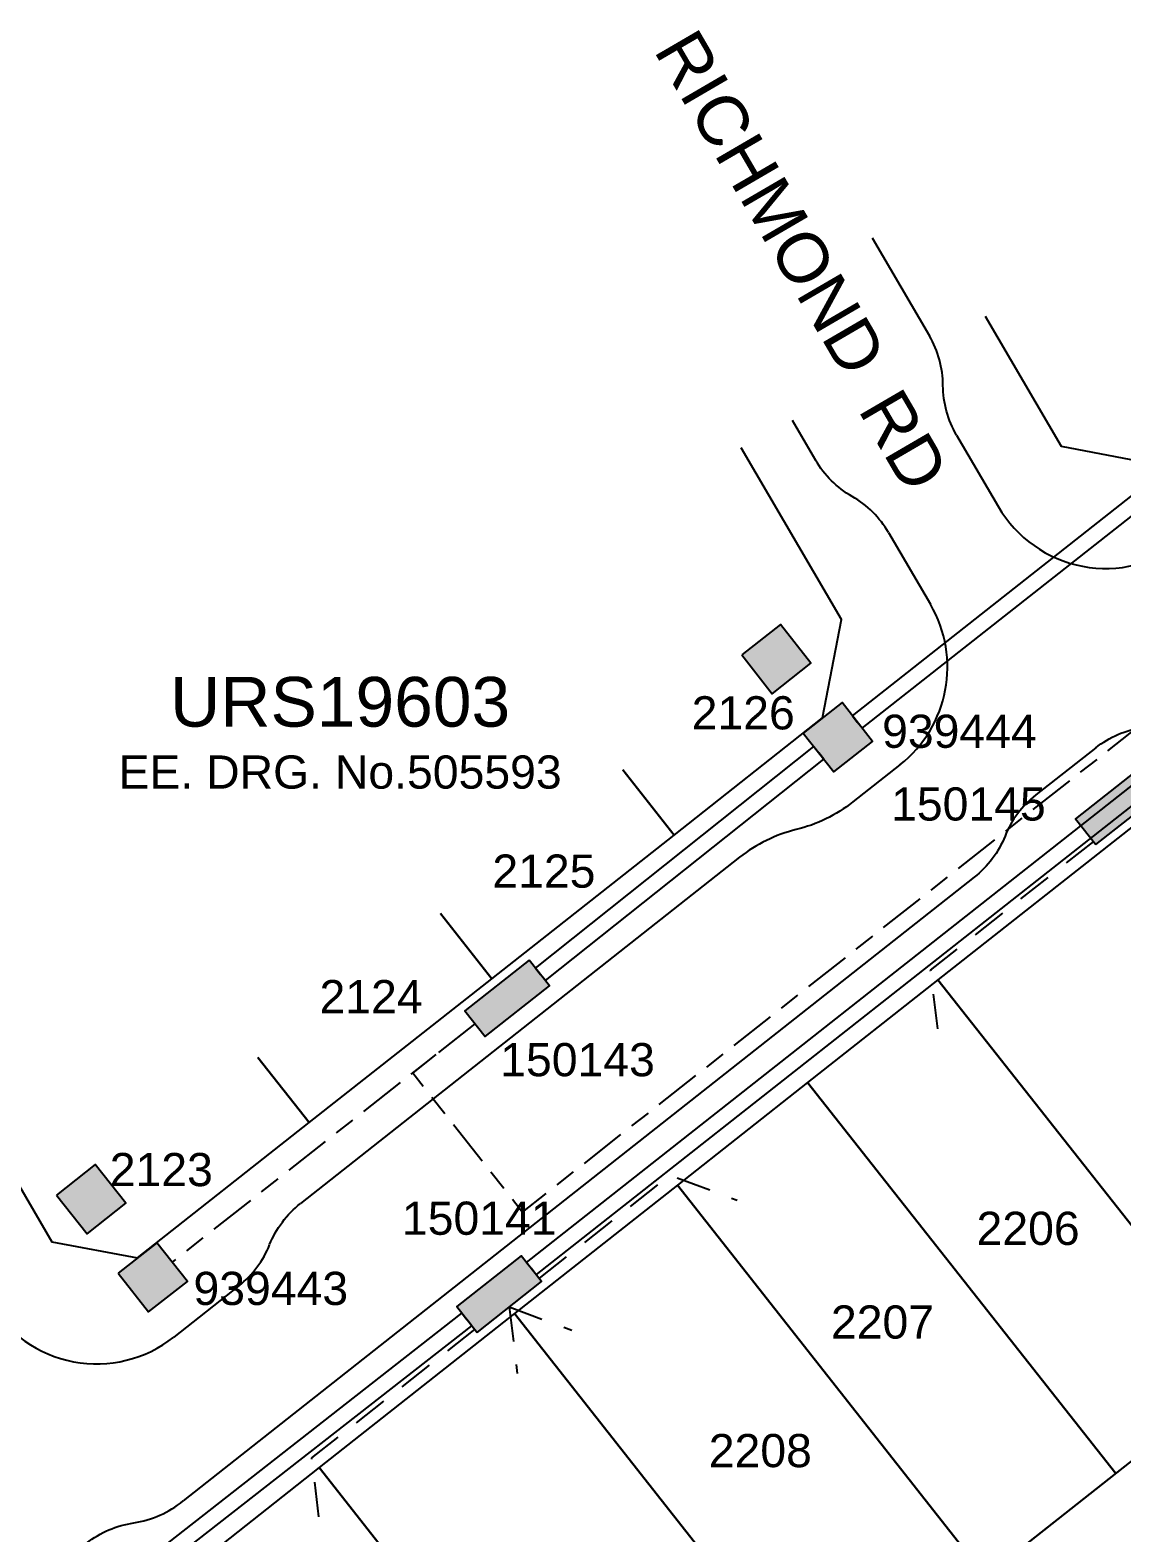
# Model space of a CAD drawing. Header units: metres. Extents: x 291565 to 291879, y 6233708 to 6234033.
# Drawn here: x 291669 to 291734.9, y 6233919.4 to 6234010 of the extents above; entities that cross this region are included whole.
import ezdxf
from ezdxf.enums import TextEntityAlignment as Align

# ---------------------------------------------------------------- set-up
doc = ezdxf.new("R2010")
doc.units = ezdxf.units.M
doc.header["$LTSCALE"] = 0.7
doc.linetypes.add('Cable Exist UG', pattern=[8.2, 4, -1.2, 1.8, -1.2])
doc.linetypes.add('Dash', pattern=[5, 3, -2])
doc.layers.get('0').update_dxf_attribs({"color": 6})
for name, color, linetype in [('_User Miscellaneous1', 3, 'Continuous'), ('_User Miscellaneous11', 7, 'Continuous'), ('_User Miscellaneous6', 7, 'Continuous'), ('_User Miscellaneous7', 150, 'Continuous'), ('_User Miscellaneous8', 7, 'Continuous'), ('_User_LV_Exist', 7, 'Continuous'), ('Cadastre Developer_SP_NEW', 4, 'Continuous'), ('Cadastre Roads_SP_NEW', 8, 'Continuous'), ('Services_SP_NEW_UG', 2, 'Continuous'), ('SupportsUG_SP_LV_EXT', 7, 'Continuous'), ('SupportsUG_SP_LV_SL_EXT', 7, 'Continuous'), ('UG_Details_SP_MISC', 7, 'Continuous')]:
    doc.layers.add(name, color=color, linetype=linetype)
doc.layers.add('Cadastre Land Parcels_SP_EXT', color=9, linetype='Continuous', lineweight=5)
doc.styles.add('ARIAL', font='arial.ttf', dxfattribs={"height": 2})
doc.styles.add('ARIAL 3.0', font='arial.ttf', dxfattribs={"height": 3})
doc.styles.add('COLUMN_LABEL', font='arial.ttf')
doc.styles.add('POLE_LABEL', font='arial.ttf')
doc.styles.get("Standard").update_dxf_attribs({"font": 'arial.ttf'})

# ---------------------------------------------------------------- blocks, each defined once
blk = doc.blocks.new('PILLAR_EXT')
blk.add_hatch(color=256).paths.add_polyline_path([(-2.475, 2.49), (-2.475, 0.51), (2.475, 0.51), (2.475, 2.49)])
blk.add_lwpolyline([(-2.475, 0.51), (2.475, 0.51), (2.475, 2.49), (-2.475, 2.49)], close=True)
for tag, p, flags in [('OWNED_BY', (0, 1.3), 9), ('STATE', (0, 1.1), 9), ('SUPPORT_TYPE', (0, 0.9), 9), ('USAGE', (0, 0.7), 9), ('LEGEND', (0, 0.5), 9), ('LOCATION', (0, 0.3), 9), ('NOTES', (0, 0.1), 9), ('PARENT', (0, -0.1), 9), ('STREETNAME', (0, -0.3), 9), ('SUBURB', (0, -0.5), 1)]:
    blk.add_attdef(tag, p, '', height=0.2, dxfattribs=dict(flags=flags))
at = {"layer": '_User Miscellaneous6', "style": 'ARIAL', "flags": 8}
blk.add_attdef('ASSET_NUM', text='', height=2, dxfattribs=at).set_placement((1.5, 7.5), align=Align.TOP_LEFT)
blk = doc.blocks.new('A$C7DAD38F0')
at = {"layer": '_User Miscellaneous11', "color": 3, "style": 'ARIAL'}
blk.add_attdef('DRG_NO', text='', height=2, dxfattribs=at).set_placement((0, -4.234), align=Align.MIDDLE_CENTER)
at = {"layer": '_User Miscellaneous6', "color": 2, "style": 'ARIAL 3.0'}
blk.add_attdef('URS___', text='', height=3, dxfattribs=at).set_placement((0, 0), align=Align.MIDDLE_CENTER)
blk = doc.blocks.new('*U52')
at = {"layer": '_User Miscellaneous7'}
blk.add_hatch(color=256, dxfattribs=at).paths.add_polyline_path([(-1.485, -7.485), (1.485, -7.485), (1.485, -4.515), (-1.485, -4.515)])
at = {"layer": '_User Miscellaneous8'}
blk.add_hatch(color=256, dxfattribs=at).paths.add_polyline_path([(-1.485, -1.485), (1.485, -1.485), (1.485, 1.485), (-1.485, 1.485)])
at = {"layer": '_User Miscellaneous7'}
blk.add_lwpolyline([(1.485, -7.485), (1.485, -4.515), (-1.485, -4.515), (-1.485, -7.485)], close=True, dxfattribs=at)
at = {"layer": '_User Miscellaneous8'}
blk.add_lwpolyline([(1.485, -1.485), (1.485, 1.485), (-1.485, 1.485), (-1.485, -1.485)], close=True, dxfattribs=at)
at = {"flags": 9}
for tag, style, p in [('STRUCTURE_PLANT_NUMBER', 'POLE_LABEL', (1.813, 0.031)), ('STREET_CODE', 'COLUMN_LABEL', (1.813, -0.2))]:
    blk.add_attdef(tag, text='', height=0.2, dxfattribs=dict(at, style=style)).set_placement(p, align=Align.MIDDLE_LEFT)
for tag, p in [('OWNED_BY', (1.813, -0.6)), ('STATE', (1.813, -0.8)), ('COLUMN_TYPE', (1.813, -0.4)), ('USAGE', (1.813, -1)), ('STREETNAME', (1.813, -1.6)), ('SUBURB', (1.813, -1.8)), ('LEGEND', (1.813, -1.2)), ('LOCATION', (1.813, -1.4)), ('NOTES', (1.813, -2))]:
    blk.add_attdef(tag, text='', height=0.2, dxfattribs=at).set_placement(p, align=Align.MIDDLE_LEFT)
at = {"flags": 1}
blk.add_attdef('Z', (1.813, -2.351), '', height=0.2, dxfattribs=at)
at = {"layer": '_User Miscellaneous6', "style": 'ARIAL', "flags": 8}
blk.add_attdef('ASSET_NUM', text='', height=2, dxfattribs=at).set_placement((2, 2), align=Align.MIDDLE_LEFT)

msp = doc.modelspace()

# ---------------------------------------------------------------- linework, layer by layer
at = {"layer": '_User_LV_Exist', "color": 7, "linetype": 'Cable Exist UG', "flags": 128}
msp.add_lwpolyline([(291693.506, 6233948.255), (291692.113, 6233947.157), (291698.737, 6233938.754), (291748.81, 6233978.225, -0.073923), (291801.002, 6234008.105), (291809.498, 6234004.113), (291816.67, 6233980.384)], format="xyb", dxfattribs=at)
at = {"layer": 'Cadastre Developer_SP_NEW', "color": 4}
for p, q in [((291735.549, 6233962.041), (291723.769, 6233952.755)), ((291723.769, 6233952.755), (291715.915, 6233946.565)), ((291742.34, 6233929.195), (291723.769, 6233952.755)), ((291723.769, 6233952.755), (291742.34, 6233929.195)), ((291715.915, 6233946.565), (291708.062, 6233940.374)), ((291715.915, 6233946.565), (291734.487, 6233923.004)), ((291734.487, 6233923.004), (291715.915, 6233946.565)), ((291708.062, 6233940.374), (291698.245, 6233932.636)), ((291726.634, 6233916.814), (291708.062, 6233940.374)), ((291708.062, 6233940.374), (291726.634, 6233916.814)), ((291698.245, 6233932.636), (291686.465, 6233923.35)), ((291698.245, 6233932.636), (291716.817, 6233909.076)), ((291716.817, 6233909.076), (291698.245, 6233932.636)), ((291734.487, 6233923.004), (291742.34, 6233929.195)), ((291686.465, 6233923.35), (291674.685, 6233914.064)), ((291686.465, 6233923.35), (291705.037, 6233899.79)), ((291705.037, 6233899.79), (291686.465, 6233923.35)), ((291726.634, 6233916.814), (291734.487, 6233923.004))]:
    msp.add_line(p, q, dxfattribs=at)
at = {"layer": 'Cadastre Developer_SP_NEW', "color": 4, "flags": 128}
msp.add_lwpolyline([(291726.614, 6233992.759), (291731.19, 6233984.914), (291736.347, 6233983.935), (291741.258, 6233987.806, -0.023009), (291757.464, 6233999.413), (291754.944, 6234003.733)], format="xyb", dxfattribs=at)
for points in [[(291704.77, 6233965.411), (291707.865, 6233961.484), (291716.82, 6233968.543), (291717.946, 6233974.474), (291711.909, 6233984.824)], [(291693.775, 6233956.744), (291696.871, 6233952.817), (291707.865, 6233961.484), (291704.77, 6233965.411)], [(291682.78, 6233948.077), (291685.876, 6233944.15), (291696.871, 6233952.817), (291693.775, 6233956.744)], [(291665, 6233946.161), (291670.364, 6233936.967), (291675.52, 6233935.988), (291685.876, 6233944.15), (291682.78, 6233948.077)]]:
    msp.add_lwpolyline(points, dxfattribs=at)
msp.add_lwpolyline([(291747.169, 6233894.801), (291755.022, 6233900.992), (291736.45, 6233924.552), (291728.597, 6233918.361), (291747.169, 6233894.801)], close=True, dxfattribs=at)
at = {"layer": 'Cadastre Roads_SP_NEW'}
for p, q in [((291719.811, 6233997.475), (291723.256, 6233991.57)), ((291714.991, 6233986.487), (291716.398, 6233984.075)), ((291724.89, 6233985.592), (291727.41, 6233981.274)), ((291720.797, 6233979.71), (291723.316, 6233975.391)), ((291733.279, 6233966.746), (291729.668, 6233963.899)), ((291721.48, 6233965.722), (291718.633, 6233963.477)), ((291711.816, 6233960.141), (291685.342, 6233939.273)), ((291725.957, 6233958.937), (291678.265, 6233921.343)), ((291681.631, 6233934.31), (291677.704, 6233931.215))]:
    msp.add_line(p, q, dxfattribs=at)
for centre, radius, start, end in [((291718.073, 6233988.547), 6, 0.32912, 30.25555), ((291715.614, 6233976.687), 6, 30.25555, 60.18199), ((291733.888, 6233985.052), 7.5, 210.25555, 308.24737), ((291716.868, 6233971.606), 7.476, 308.08921, 30.41372), ((291733.382, 6233959.187), 6, 128.24737, 158.17381), ((291717.387, 6233953.073), 9, 103.90673, 128.24737), ((291677.917, 6233939.022), 6, 308.24737, 338.17381), ((291681.618, 6233934.327), 0.0207, 308.2645, 308.26929), ((291673.061, 6233937.105), 7.5, 210.25555, 308.24737), ((291674.422, 6233925.986), 6.027, 278.35575, 309.61449)]:
    msp.add_arc(centre, radius, start, end, dxfattribs=at)
at = {"layer": 'Cadastre Roads_SP_NEW', "extrusion": (0, 0, -1)}
for centre, radius, start, end in [((-291730.073, 6233988.616), 6, 329.74445, 359.67088), ((-291721.581, 6233987.098), 6, 299.81801, 329.74445), ((-291736.993, 6233962.034), 6, 51.75263, 81.67906), ((-291713.061, 6233970.545), 9, 231.75263, 256.09327), ((-291722.242, 6233963.649), 6, 201.82619, 231.75263), ((-291689.056, 6233934.561), 6, 21.82619, 51.75263), ((-291676.167, 6233914.086), 6, 51.75263, 81.67906)]:
    msp.add_arc(centre, radius, start, end, dxfattribs=at)
at = {"layer": 'Services_SP_NEW_UG', "color": 2, "linetype": 'Dash', "flags": 128}
for points in [[(291733.151, 6233961.098), (291723.308, 6233953.34), (291723.824, 6233949.056)], [(291699.731, 6233934.754), (291707.623, 6233940.977), (291711.668, 6233939.474)], [(291697.929, 6233933.036), (291698.412, 6233929.032)], [(291697.929, 6233933.036), (291701.71, 6233931.632)], [(291695.847, 6233931.693), (291686.004, 6233923.935), (291686.52, 6233919.651)]]:
    msp.add_lwpolyline(points, dxfattribs=at)
at = {"layer": 'UG_Details_SP_MISC'}
for p, q in [((291718.609, 6233968.673), (291736.442, 6233982.711)), ((291719.203, 6233967.919), (291737.036, 6233981.957)), ((291698.963, 6233935.723), (291752.996, 6233978.28)), ((291699.557, 6233934.969), (291753.579, 6233977.518)), ((291718.609, 6233968.673), (291718.906, 6233968.296)), ((291719.203, 6233967.919), (291718.906, 6233968.296)), ((291699.516, 6233953.456), (291716.29, 6233966.813)), ((291716.29, 6233966.813), (291716.589, 6233966.438)), ((291700.114, 6233952.705), (291716.888, 6233966.062)), ((291716.888, 6233966.062), (291716.589, 6233966.438)), ((291699.516, 6233953.456), (291699.815, 6233953.08)), ((291700.114, 6233952.705), (291699.815, 6233953.08)), ((291698.963, 6233935.723), (291699.26, 6233935.346)), ((291699.557, 6233934.969), (291699.26, 6233935.346)), ((291655.692, 6233901.885), (291695.077, 6233932.66)), ((291695.077, 6233932.66), (291695.373, 6233932.282)), ((291695.668, 6233931.904), (291695.373, 6233932.282)), ((291656.283, 6233901.129), (291695.668, 6233931.904))]:
    msp.add_line(p, q, dxfattribs=at)
at = {"layer": 'UG_Details_SP_MISC', "color": 7, "linetype": 'Cable Exist UG', "flags": 128}
msp.add_lwpolyline([(291695.855, 6233950.107), (291677.606, 6233935.741)], dxfattribs=at)

# ---------------------------------------------------------------- block references
at = {"layer": '_User Miscellaneous1'}
msp.add_blockref('A$C7DAD38F0', (291687.734, 6233969.515), dxfattribs=at).add_auto_attribs({'URS___': 'URS19603', 'DRG_NO': 'EE. DRG. No.505593'})
at = {"layer": 'SupportsUG_SP_LV_EXT'}
ref = msp.add_blockref('PILLAR_EXT', (291735.549, 6233962.041), dxfattribs=dict(at, rotation=38.24737337486524))
ref.add_attrib('ASSET_NUM_001', '150145', (291720.944, 6233962.356), dxfattribs={"layer": '_User Miscellaneous6', "height": 2, "style": 'ARIAL'})
ref = msp.add_blockref('PILLAR_EXT', (291696.871, 6233952.817), dxfattribs=dict(at, rotation=218.2473733902355))
ref.add_attrib('ASSET_NUM_001', '150143', (291697.384, 6233946.943), dxfattribs={"layer": '_User Miscellaneous6', "height": 2, "style": 'ARIAL'})
ref = msp.add_blockref('PILLAR_EXT', (291698.245, 6233932.636), dxfattribs=dict(at, rotation=38.24737337486524))
ref.add_attrib('ASSET_NUM_001', '150141', (291691.461, 6233937.387), dxfattribs={"layer": '_User Miscellaneous6', "height": 2, "style": 'ARIAL'})
at = {"layer": 'SupportsUG_SP_LV_SL_EXT'}
ref = msp.add_blockref('*U52', (291717.74, 6233967.377), dxfattribs=dict(at, rotation=218.2473733766808))
ref.add_attrib('ASSET_NUM_001', '939444', (291720.402, 6233966.739), dxfattribs={"layer": '_User Miscellaneous6', "height": 2, "style": 'ARIAL'})
ref = msp.add_blockref('*U52', (291676.44, 6233934.821), dxfattribs=dict(at, rotation=218.2473733740351))
ref.add_attrib('ASSET_NUM_001', '939443', (291678.893, 6233933.156), dxfattribs={"layer": '_User Miscellaneous6', "height": 2, "style": 'ARIAL'})

# ---------------------------------------------------------------- texts
at = {"layer": 'Cadastre Developer_SP_NEW', "color": 4, "style": 'ARIAL'}
for s, p in [('2206', (291729.203, 6233937.776)), ('2207', (291720.428, 6233932.129)), ('2208', (291713.063, 6233924.379))]:
    msp.add_text(s, height=2, dxfattribs=at).set_placement(p, align=Align.MIDDLE_CENTER)
at = {"layer": 'Cadastre Land Parcels_SP_EXT', "color": 7, "style": 'ARIAL'}
for s, p in [('2126', (291712.031, 6233968.85)), ('2125', (291700.017, 6233959.309)), ('2124', (291689.599, 6233951.743)), ('2123', (291676.955, 6233941.318))]:
    msp.add_text(s, height=2, dxfattribs=at).set_placement(p, align=Align.MIDDLE_CENTER)
at = {"layer": 'Cadastre Roads_SP_NEW', "color": 2, "style": 'ARIAL'}
for s, p in [('RICHMOND', (291712.4, 6233998.838)), ('RD', (291720.435, 6233984.515))]:
    msp.add_text(s, height=3, rotation=300.25547, dxfattribs=at).set_placement(p, align=Align.CENTER)

doc.saveas('drawing.dxf')
